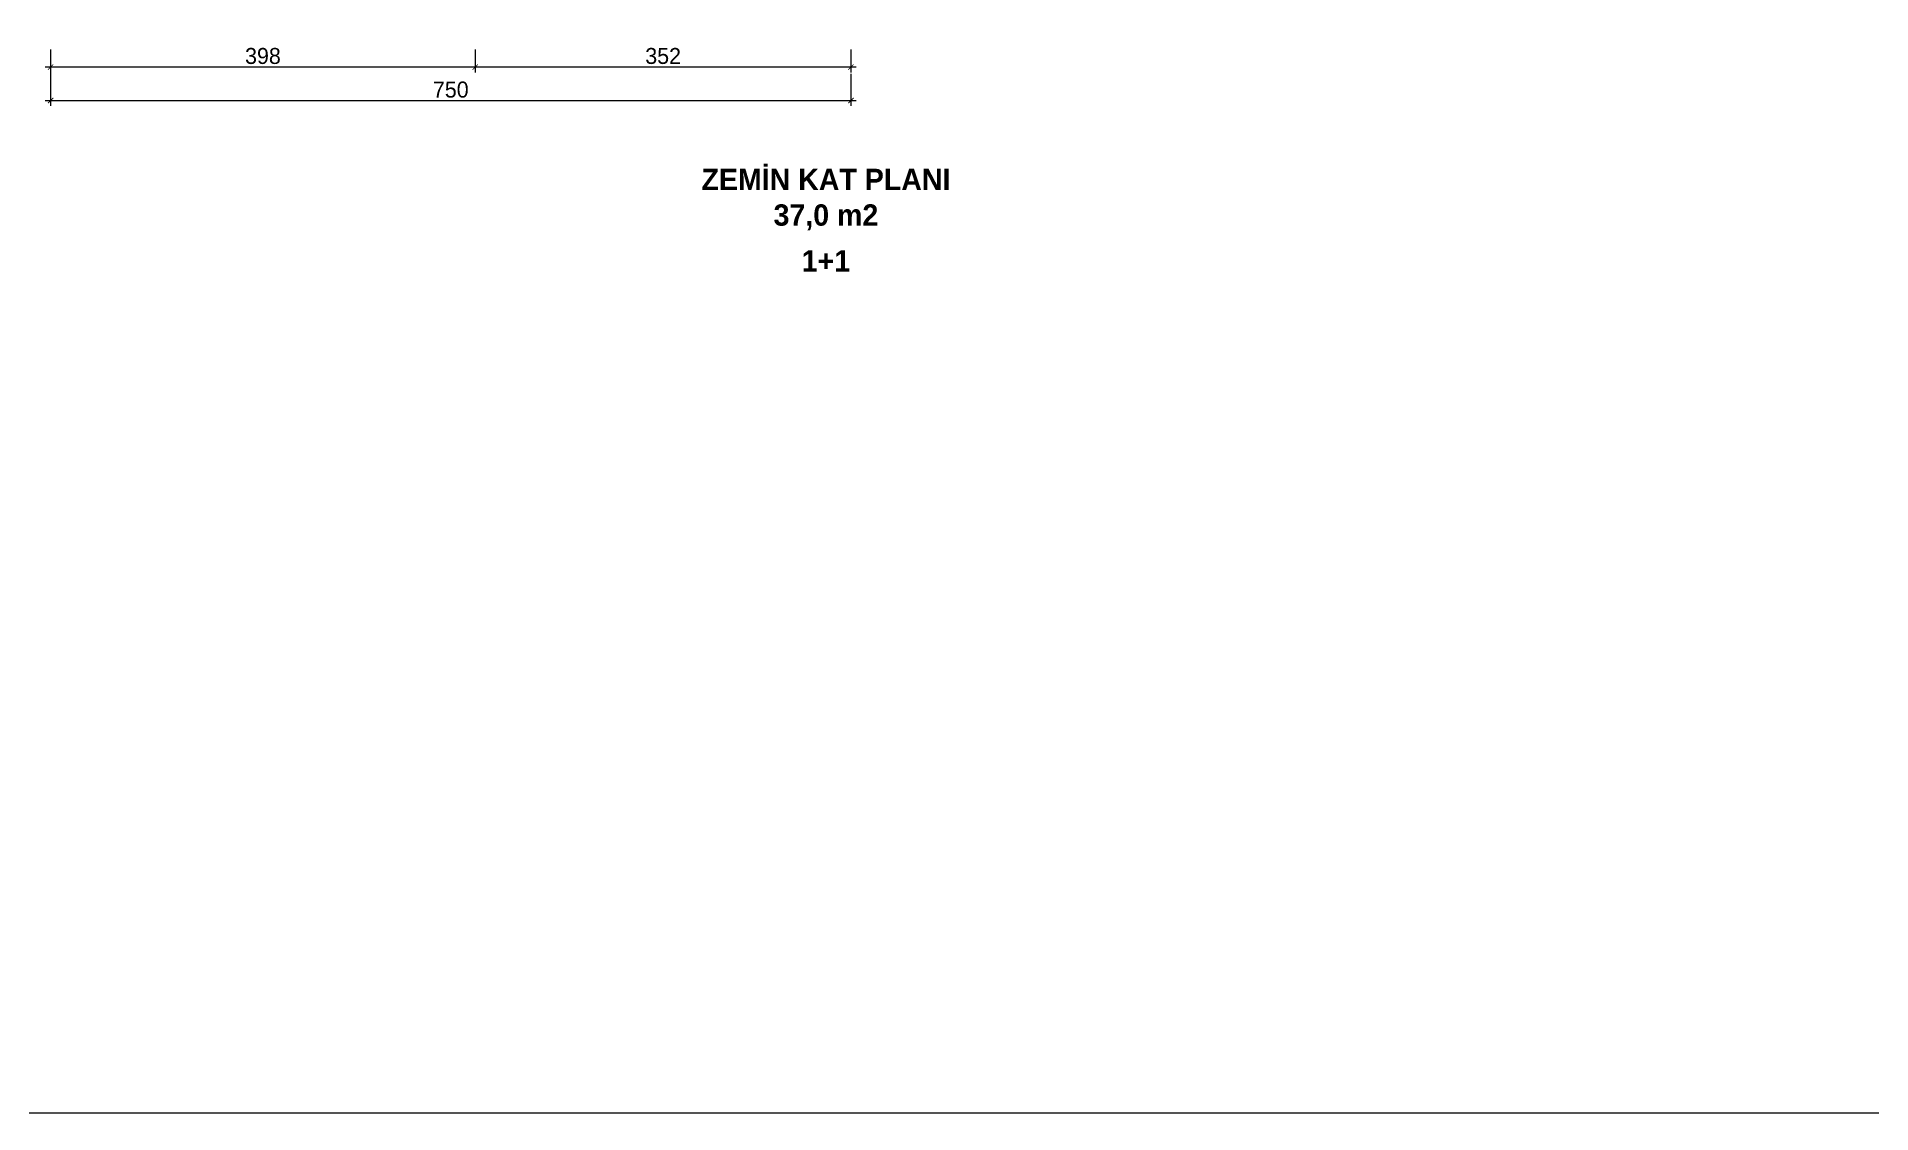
# Model space of a CAD drawing. Header units: inches. Extents: x 321 to 21697, y 7 to 6462.
# Drawn here: x 1221 to 2940, y 3113 to 4122 of the extents above; entities that cross this region are included whole.
import ezdxf

# ---------------------------------------------------------------- set-up
doc = ezdxf.new("R2010")
doc.units = ezdxf.units.IN
doc.header["$MEASUREMENT"] = 0
doc.styles.add('DIŞ ÖLÇÜ', font='FRAMDCN.TTF', dxfattribs={"height": 15})
doc.styles.get("Standard").update_dxf_attribs({"font": 'arial.ttf'})
doc.dimstyles.new('DIŞ ÖLÇÜ', dxfattribs={"dimscale": 0.5, "dimtxt": 15, "dimasz": 10, "dimexe": 10, "dimexo": 10, "dimgap": 5, "dimtad": 1, "dimdec": 0, "dimtxsty": 'DIŞ ÖLÇÜ', "dimblk": 'ARCHTICK', "dimcen": 2.5, "dimdle": 10, "dimadec": 0, "dimazin": 0, "dimtfac": 1, "dimtdec": 0, "dimtix": 1, "dimtmove": 0, "dimatfit": 3, "dimldrblk": 'ARCHTICK', "dimfxl": 60, "dimfxlon": 1, "dimlwd": -1, "dimlwe": -1, "dimarcsym": 0})

# ---------------------------------------------------------------- blocks, each defined once
blk = doc.blocks.new('_ArchTick')
at = {"color": 0, "linetype": 'ByBlock', "const_width": 0.15}
blk.add_lwpolyline([(-0.5, -0.5), (0.5, 0.5)], dxfattribs=at)
blk = doc.blocks.new('*D492')
at = {"color": 0, "transparency": 16777216}
for p, q in [((1631.6, 4110), (1631.6, 4088.5)), ((1983.6, 4110), (1983.6, 4088.5)), ((1988.6, 4093.5), (1626.6, 4093.5))]:
    blk.add_line(p, q, dxfattribs=at)
at = {"layer": 'Defpoints', "color": 0, "transparency": 16777216}
for p in [(1631.6, 4115), (1983.6, 4115), (1631.6, 4093.5)]:
    blk.add_point(p, dxfattribs=at)
at = {"color": 0, "transparency": 16777216, "xscale": 5, "yscale": 5, "zscale": 5, "rotation": 180}
blk.add_blockref('_ArchTick', (1631.6, 4093.5), dxfattribs=at)
at = {"color": 0, "transparency": 16777216, "xscale": 5, "yscale": 5, "zscale": 5}
blk.add_blockref('_ArchTick', (1983.6, 4093.5), dxfattribs=at)
at = {"color": 0, "transparency": 16777216, "insert": (1807.6, 4103.8), "char_height": 15, "attachment_point": 5, "style": 'DIŞ ÖLÇÜ'}
blk.add_mtext('352', dxfattribs=at)
blk = doc.blocks.new('*D493')
at = {"color": 0, "transparency": 16777216}
for p, q in [((1233.6, 4110), (1233.6, 4088.5)), ((1631.6, 4110), (1631.6, 4088.5)), ((1636.6, 4093.5), (1228.6, 4093.5))]:
    blk.add_line(p, q, dxfattribs=at)
at = {"layer": 'Defpoints', "color": 0, "transparency": 16777216}
for p in [(1233.6, 4115), (1631.6, 4115), (1233.6, 4093.5)]:
    blk.add_point(p, dxfattribs=at)
at = {"color": 0, "transparency": 16777216, "xscale": 5, "yscale": 5, "zscale": 5, "rotation": 180}
blk.add_blockref('_ArchTick', (1233.6, 4093.5), dxfattribs=at)
at = {"color": 0, "transparency": 16777216, "xscale": 5, "yscale": 5, "zscale": 5}
blk.add_blockref('_ArchTick', (1631.6, 4093.5), dxfattribs=at)
at = {"color": 0, "transparency": 16777216, "insert": (1432.6, 4103.8), "char_height": 15, "attachment_point": 5, "style": 'DIŞ ÖLÇÜ'}
blk.add_mtext('398', dxfattribs=at)
blk = doc.blocks.new('*D499')
at = {"color": 0, "transparency": 16777216}
for p, q in [((1233.6, 4088.5), (1233.6, 4057.1)), ((1983.6, 4087.2), (1983.6, 4057.1)), ((1228.6, 4062.1), (1988.6, 4062.1))]:
    blk.add_line(p, q, dxfattribs=at)
at = {"layer": 'Defpoints', "color": 0, "transparency": 16777216}
for p in [(1233.6, 4093.5), (1983.6, 4092.2), (1983.6, 4062.1)]:
    blk.add_point(p, dxfattribs=at)
at = {"color": 0, "transparency": 16777216, "xscale": 5, "yscale": 5, "zscale": 5, "rotation": 180}
blk.add_blockref('_ArchTick', (1233.6, 4062.1), dxfattribs=at)
at = {"color": 0, "transparency": 16777216, "xscale": 5, "yscale": 5, "zscale": 5}
blk.add_blockref('_ArchTick', (1983.6, 4062.1), dxfattribs=at)
at = {"color": 0, "transparency": 16777216, "insert": (1608.6, 4072.3), "char_height": 15, "attachment_point": 5, "style": 'DIŞ ÖLÇÜ'}
blk.add_mtext('750', dxfattribs=at)

msp = doc.modelspace()

# ---------------------------------------------------------------- linework, layer by layer
msp.add_lwpolyline([(321.2, 5635.5), (2993.1, 5635.5), (2993.1, 3113.1), (321.2, 3113.1)], close=True)

# ---------------------------------------------------------------- texts
at = {"char_height": 20, "attachment_point": 1}
for s, insert in [('\\pxqc;{\\fFranklin Gothic Medium Cond|b1|i0|c162|p34;ZEMİN KAT PLANI \\P37,0 m2}', (1712.1, 3998.2)), ('\\pxqc;{\\fFranklin Gothic Medium Cond|b1|i0|c162|p34;\\C252;\\c9999763;1+1}', (1712.1, 3921.9))]:
    msp.add_mtext_dynamic_manual_height_columns(s, width=496.116, gutter_width=12.5, heights=[0], dxfattribs=dict(at, insert=insert))

# ---------------------------------------------------------------- dimensions: what is measured, and where the dimension line sits
for base, p1, p2, picture, middle in [((1233.6, 4093.5), (1631.6, 4115), (1233.6, 4115), '*D493', (1432.6, 4103.8)), ((1631.6, 4093.5), (1983.6, 4115), (1631.6, 4115), '*D492', (1807.6, 4103.8)), ((1983.6, 4062.1), (1233.6, 4093.5), (1983.6, 4092.2), '*D499', (1608.6, 4072.3))]:
    dim = msp.add_linear_dim(base=base, p1=p1, p2=p2, dimstyle='DIŞ ÖLÇÜ')
    dim.commit()
    dim.dimension.update_dxf_attribs({"geometry": picture, "text_midpoint": middle})

doc.saveas('drawing.dxf')
